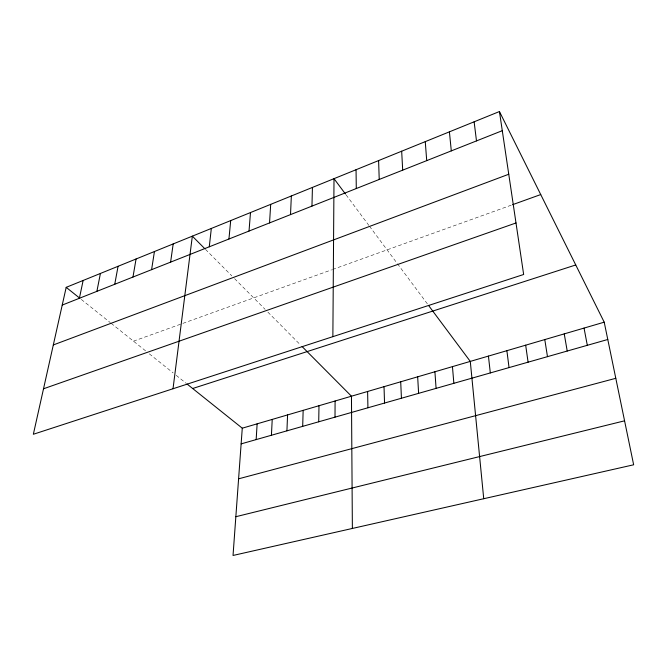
<?xml version="1.0" encoding="UTF-8"?>
<svg xmlns="http://www.w3.org/2000/svg" width="667" height="667" viewBox="0 0 667 667"><rect width="100%" height="100%" fill="white"/><g stroke="black" fill="none" stroke-linecap="round" stroke-linejoin="round"><path stroke-width="0.5" stroke-dasharray="3.33 2.5" d="M133.483 341.162L331.582 269.852M332.55 269.501L511.656 205.027M81.316 299.433L110.305 322.62M111.114 323.27L146.065 351.234M149.316 353.835L173.137 372.886M176.196 375.329L186.31 383.425M205.486 249.383L231.816 275.863M234.601 278.664L265.107 309.346M267.867 312.123L300.684 345.139M346.048 194.814L368.843 225.379M369.443 226.18L396.89 262.99M397.482 263.782L427.897 304.561"/><path stroke-width="1" d="M335.009 417.15L335.092 401M332.866 336.66L334.009 178.664L345.439 193.997M318.718 421.786L318.993 405.719M311.956 206.111L312.439 187.419M302.693 426.355L303.151 410.355M286.927 430.84L287.569 414.924M290.512 214.607L291.346 195.981M271.419 435.259L272.228 419.418M269.543 222.92L270.694 204.36M256.153 439.603L257.137 423.837M187.102 384.059L242.271 428.189L233.033 555.461L633.65 464.791L604.21 322.178L499.441 111.539L66.191 287.344L33.35 434.267L523.653 274.487L499.441 111.539M249.024 231.049L250.484 212.565M228.939 239.011L230.699 220.594M209.28 246.798L211.322 228.456M173.02 388.753L192.338 236.151L204.752 248.641M170.602 262.131L173.187 243.922M151.592 269.66L154.436 251.534M132.975 277.038L136.06 258.988M114.741 284.267L118.067 266.291M96.882 291.346L100.425 273.453M79.381 298.282L83.142 280.465M62.231 305.077L502.284 130.682M53.318 344.947L508.754 174.245M512.606 204.677L540.729 194.556M43.513 388.778L516 222.97M192.663 388.511L575.746 264.966M242.271 428.189L604.21 322.178M241.137 443.88L607.779 339.486M238.594 478.823L615.791 378.306M235.843 516.708L624.57 420.827M66.191 287.344L79.748 298.182M302.118 346.573L351.459 396.206L352.376 528.447M428.506 305.378L470.285 361.406L483.733 498.716M584.042 328.089L587.31 345.314M564.24 333.884L567.217 351.034M544.789 339.586L547.474 356.653M525.671 345.181L528.089 362.181M506.887 350.684L509.038 367.6M474.129 121.811L476.488 140.912M488.436 356.095L490.32 372.928M449.408 131.841L451.301 150.892M452.451 366.633L453.852 383.317M425.263 141.637L426.713 160.63M434.917 371.769L436.085 388.369M417.667 376.813L418.609 393.347M401.667 151.217L402.693 170.152M400.709 381.782L401.434 398.241M378.606 160.572L379.223 179.456M384.025 386.668L384.542 403.051M367.609 391.479L367.926 407.779M356.053 169.718L356.286 188.544"/></g></svg>
